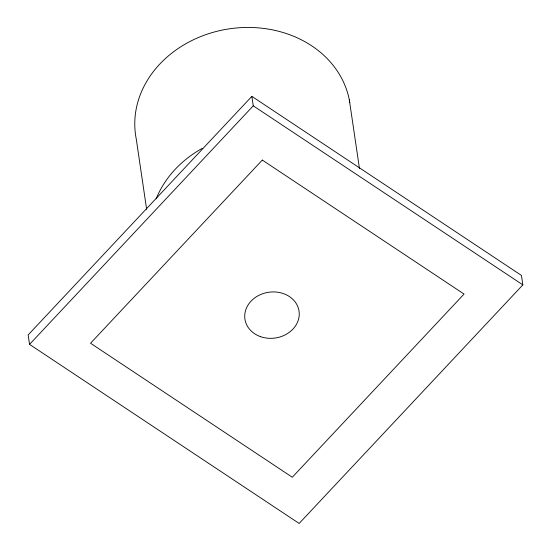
<?xml version="1.0" encoding="UTF-8"?>
<svg xmlns="http://www.w3.org/2000/svg" width="551" height="551" viewBox="0 0 551 551"><rect width="100%" height="100%" fill="white"/><g stroke="black" fill="none" stroke-linecap="round" stroke-linejoin="round"><path stroke-width="0.83" d="M251.855 96.37L28.149 334.939L29.547 344.389L299.145 523.45L522.851 284.881L521.453 275.431L251.855 96.37L253.253 105.826L522.851 284.881M29.547 344.389L253.253 105.826M349.327 99.869L359.466 168.537M146.635 209.311L136.249 138.955A108.34 91.576 -8.4 0 1 226.495 29.286A108.34 91.576 -8.4 0 1 349.775 102.383M156.174 198.877A108.34 91.576 -8.4 0 1 202.217 148.357M262.31 160.072L90.543 343.245L292.292 477.242L464.059 294.069L262.31 160.072M260.595 336.675A27.357 23.121 -8.4 0 0 299.138 311.852A27.357 23.121 -8.4 0 0 256.222 296.858A27.357 23.121 -8.4 0 0 260.595 336.675"/></g></svg>
